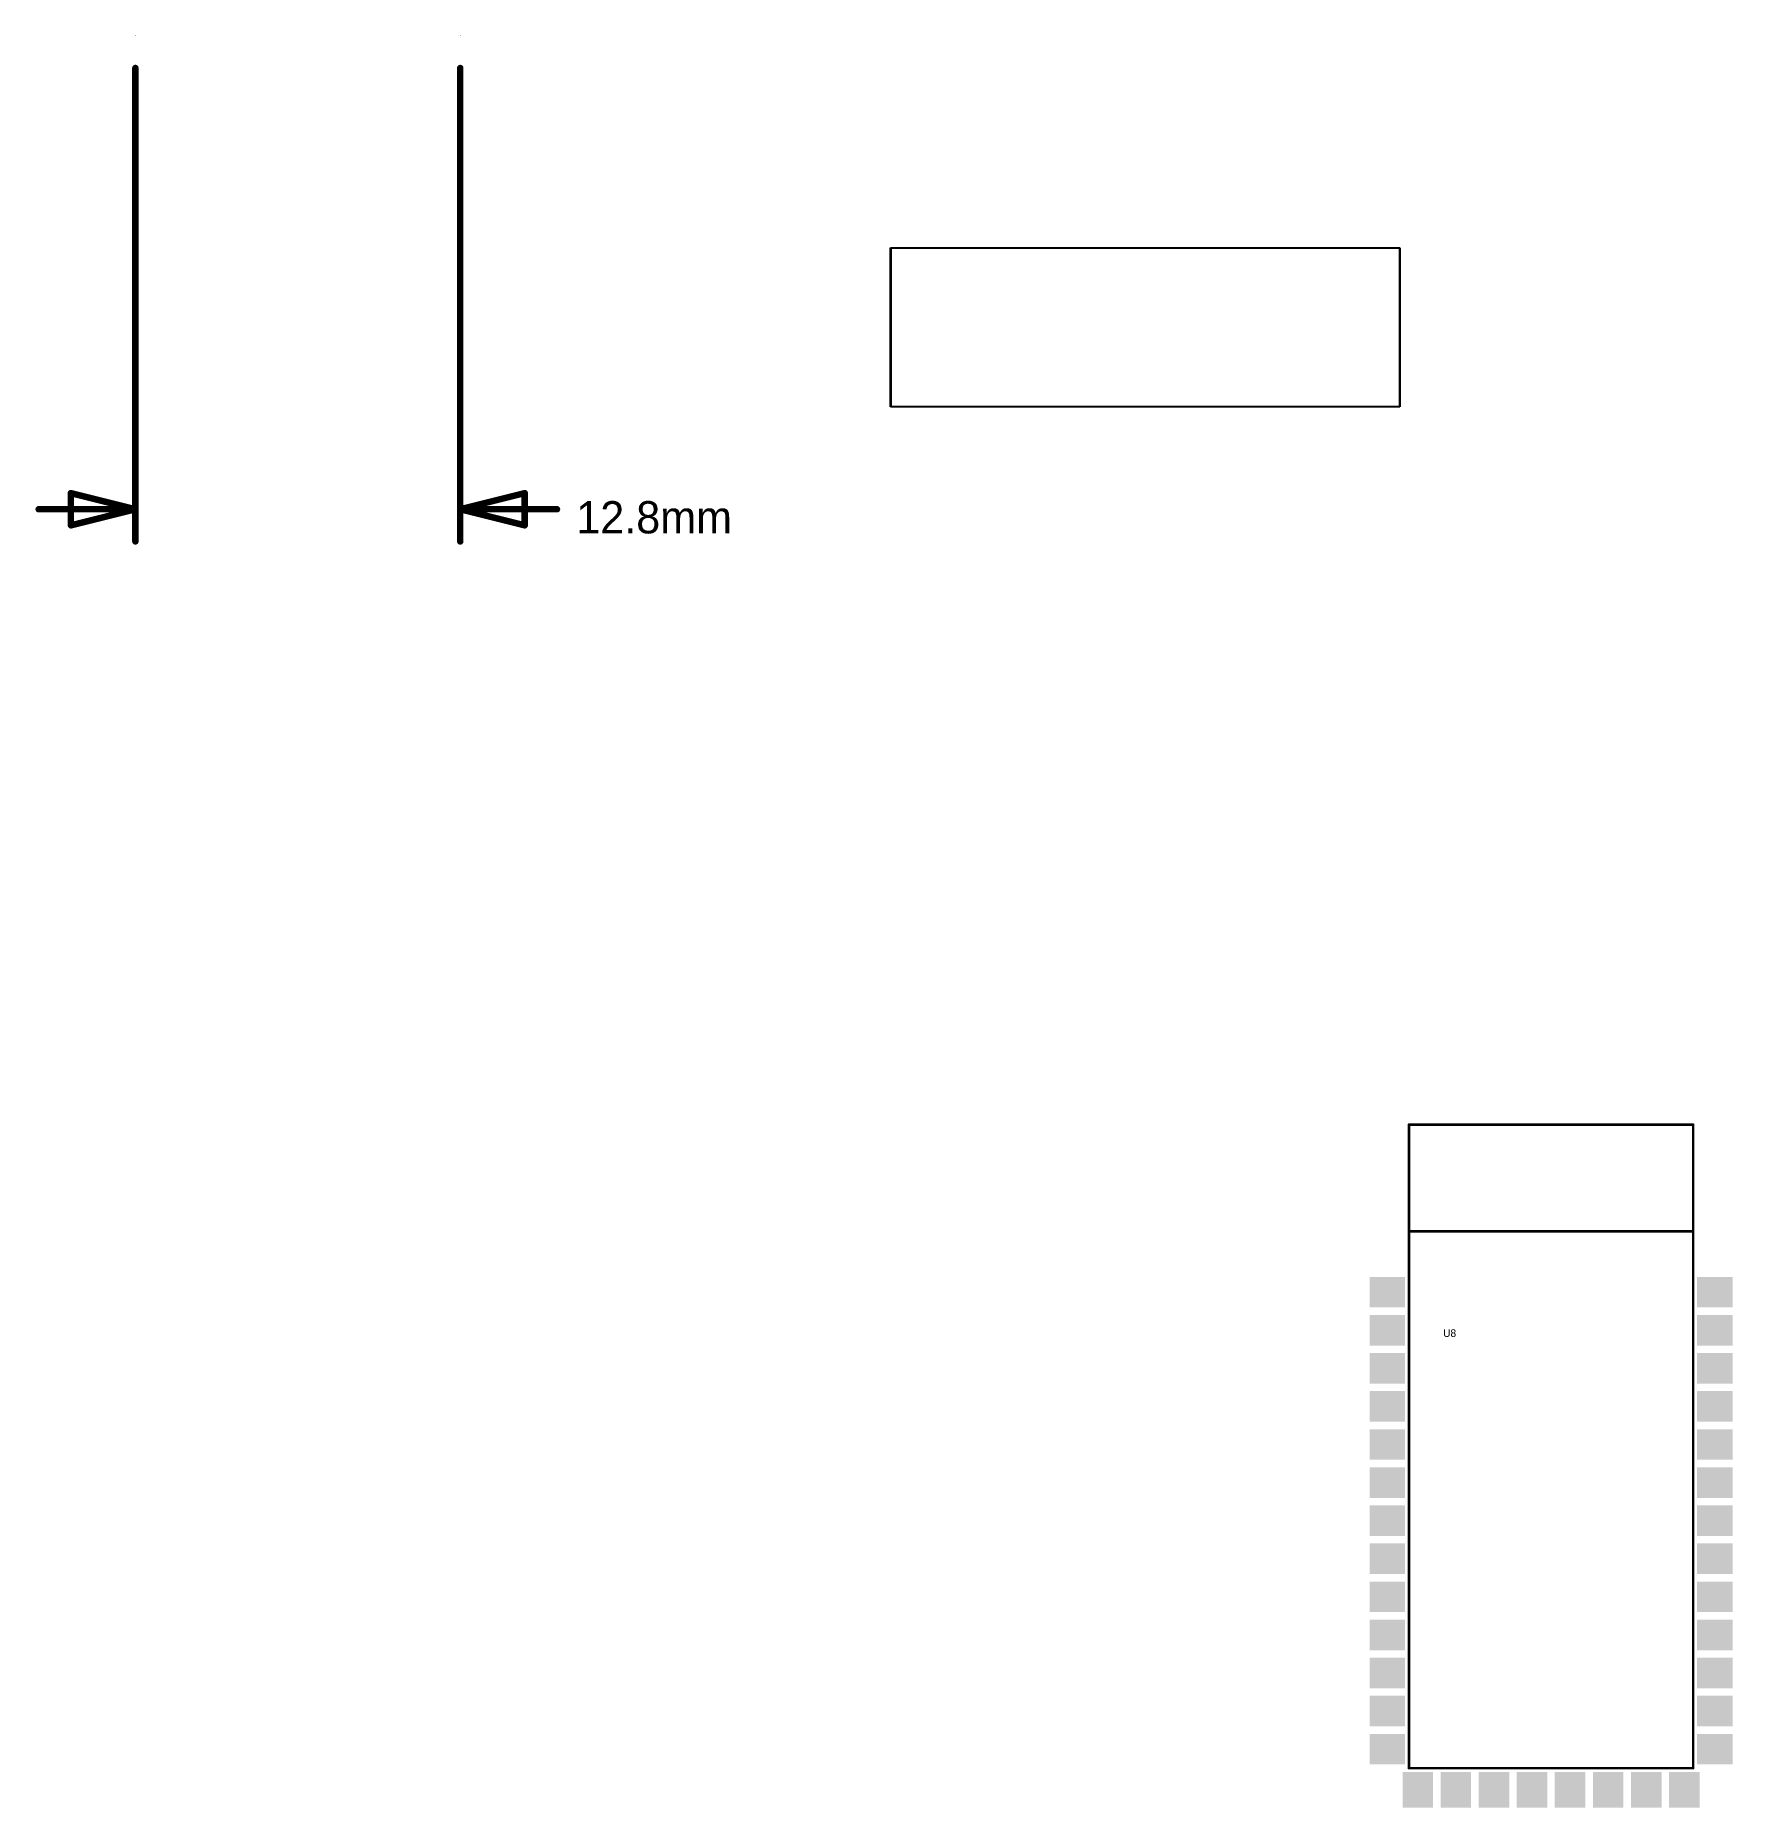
# Model space of a CAD drawing. Extents: x 730 to 796.8, y 673.5 to 743.3.
import ezdxf

# ---------------------------------------------------------------- set-up
doc = ezdxf.new("R2010")
doc.units = 0
for name, color, linetype in [('BOTTOMLAYER', 5, 'CONTINUOUS'), ('MECHANICAL24', 56, 'CONTINUOUS'), ('TOPLAYER', 1, 'CONTINUOUS'), ('TOPOVERLAY', 2, 'CONTINUOUS'), ('TOPPASTE', 8, 'CONTINUOUS'), ('TOPSOLDER', 216, 'CONTINUOUS')]:
    doc.layers.add(name, color=color, linetype=linetype)

msp = doc.modelspace()

# ---------------------------------------------------------------- linework, layer by layer
at = {"layer": 'BOTTOMLAYER'}
for p, q in [((763.645, 734.94), (763.645, 734.94)), ((763.645, 734.94), (783.715, 734.94)), ((763.645, 728.68), (763.645, 734.94)), ((783.715, 734.94), (783.715, 728.68)), ((783.715, 728.68), (763.645, 728.68))]:
    msp.add_line(p, q, dxfattribs=at)
at = {"layer": 'MECHANICAL24'}
for points, const_width in [([(733.9, 743.3), (733.901, 743.3)], 0.0254), ([(746.7, 743.3), (746.701, 743.3)], 0.0254), ([(733.9, 723.38), (733.9, 742.03)], 0.254), ([(746.7, 723.38), (746.7, 742.03)], 0.254), ([(731.36, 724.015), (731.36, 725.285)], 0.254), ([(731.36, 725.285), (733.9, 724.65)], 0.254), ([(746.7, 724.65), (749.24, 725.285)], 0.254), ([(749.24, 724.015), (749.24, 725.285)], 0.254), ([(730.09, 724.65), (733.9, 724.65)], 0.254), ([(731.36, 724.015), (733.9, 724.65)], 0.254), ([(746.7, 724.65), (750.51, 724.65)], 0.254), ([(746.7, 724.65), (749.24, 724.015)], 0.254)]:
    msp.add_lwpolyline(points, dxfattribs=dict(at, const_width=const_width))
for points, const_width in [([(733.894, 743.3, 1), (733.906, 743.3, 1)], 0.0127), ([(733.894, 743.3, 1), (733.907, 743.3, 1)], 0.0127), ([(746.694, 743.3, 1), (746.706, 743.3, 1)], 0.0127), ([(746.694, 743.3, 1), (746.707, 743.3, 1)], 0.0127), ([(733.837, 742.03, 1), (733.964, 742.03, 1)], 0.127), ([(746.637, 742.03, 1), (746.764, 742.03, 1)], 0.127), ([(731.297, 725.285, 1), (731.424, 725.285, 1)], 0.127), ([(731.297, 725.285, 1), (731.424, 725.285, 1)], 0.127), ([(749.177, 725.285, 1), (749.304, 725.285, 1)], 0.127), ([(749.177, 725.285, 1), (749.304, 725.285, 1)], 0.127), ([(730.027, 724.65, 1), (730.154, 724.65, 1)], 0.127), ([(733.837, 724.65, 1), (733.964, 724.65, 1)], 0.127), ([(733.837, 724.65, 1), (733.964, 724.65, 1)], 0.127), ([(733.837, 724.65, 1), (733.964, 724.65, 1)], 0.127), ([(746.637, 724.65, 1), (746.764, 724.65, 1)], 0.127), ([(746.637, 724.65, 1), (746.764, 724.65, 1)], 0.127), ([(746.637, 724.65, 1), (746.764, 724.65, 1)], 0.127), ([(750.447, 724.65, 1), (750.574, 724.65, 1)], 0.127), ([(731.297, 724.015, 1), (731.424, 724.015, 1)], 0.127), ([(731.297, 724.015, 1), (731.424, 724.015, 1)], 0.127), ([(749.177, 724.015, 1), (749.304, 724.015, 1)], 0.127), ([(749.177, 724.015, 1), (749.304, 724.015, 1)], 0.127), ([(733.837, 723.38, 1), (733.964, 723.38, 1)], 0.127), ([(746.637, 723.38, 1), (746.764, 723.38, 1)], 0.127)]:
    msp.add_lwpolyline(points, format="xyb", close=True, dxfattribs=dict(at, const_width=const_width))
at = {"layer": 'TOPLAYER'}
for p, q in [((763.675, 734.95), (763.675, 734.95)), ((763.675, 734.95), (783.705, 734.95)), ((763.675, 728.69), (763.675, 734.95)), ((783.705, 734.95), (783.705, 728.69)), ((783.705, 728.69), (763.675, 728.69))]:
    msp.add_line(p, q, dxfattribs=at)
for points in [[(783.825, 694.31), (782.625, 694.31), (783.825, 693.31), (782.625, 693.31)], [(796.725, 694.31), (795.525, 694.31), (796.725, 693.31), (795.525, 693.31)], [(783.825, 692.81), (782.625, 692.81), (783.825, 691.81), (782.625, 691.81)], [(796.725, 692.81), (795.525, 692.81), (796.725, 691.81), (795.525, 691.81)], [(783.825, 691.31), (782.625, 691.31), (783.825, 690.31), (782.625, 690.31)], [(796.725, 691.31), (795.525, 691.31), (796.725, 690.31), (795.525, 690.31)], [(783.825, 689.81), (782.625, 689.81), (783.825, 688.81), (782.625, 688.81)], [(796.725, 689.81), (795.525, 689.81), (796.725, 688.81), (795.525, 688.81)], [(783.825, 688.31), (782.625, 688.31), (783.825, 687.31), (782.625, 687.31)], [(796.725, 688.31), (795.525, 688.31), (796.725, 687.31), (795.525, 687.31)], [(783.825, 686.81), (782.625, 686.81), (783.825, 685.81), (782.625, 685.81)], [(796.725, 686.81), (795.525, 686.81), (796.725, 685.81), (795.525, 685.81)], [(783.825, 685.31), (782.625, 685.31), (783.825, 684.31), (782.625, 684.31)], [(796.725, 685.31), (795.525, 685.31), (796.725, 684.31), (795.525, 684.31)], [(783.825, 683.81), (782.625, 683.81), (783.825, 682.81), (782.625, 682.81)], [(796.725, 683.81), (795.525, 683.81), (796.725, 682.81), (795.525, 682.81)], [(783.825, 682.31), (782.625, 682.31), (783.825, 681.31), (782.625, 681.31)], [(796.725, 682.31), (795.525, 682.31), (796.725, 681.31), (795.525, 681.31)], [(783.825, 680.81), (782.625, 680.81), (783.825, 679.81), (782.625, 679.81)], [(796.725, 680.81), (795.525, 680.81), (796.725, 679.81), (795.525, 679.81)], [(783.825, 679.31), (782.625, 679.31), (783.825, 678.31), (782.625, 678.31)], [(796.725, 679.31), (795.525, 679.31), (796.725, 678.31), (795.525, 678.31)], [(783.825, 677.81), (782.625, 677.81), (783.825, 676.81), (782.625, 676.81)], [(796.725, 677.81), (795.525, 677.81), (796.725, 676.81), (795.525, 676.81)], [(783.825, 676.31), (782.625, 676.31), (783.825, 675.31), (782.625, 675.31)], [(796.725, 676.31), (795.525, 676.31), (796.725, 675.31), (795.525, 675.31)], [(784.925, 673.61), (784.925, 674.81), (783.925, 673.61), (783.925, 674.81)], [(786.425, 673.61), (786.425, 674.81), (785.425, 673.61), (785.425, 674.81)], [(787.925, 673.61), (787.925, 674.81), (786.925, 673.61), (786.925, 674.81)], [(789.425, 673.61), (789.425, 674.81), (788.425, 673.61), (788.425, 674.81)], [(790.925, 673.61), (790.925, 674.81), (789.925, 673.61), (789.925, 674.81)], [(792.425, 673.61), (792.425, 674.81), (791.425, 673.61), (791.425, 674.81)], [(793.925, 673.61), (793.925, 674.81), (792.925, 673.61), (792.925, 674.81)], [(795.425, 673.61), (795.425, 674.81), (794.425, 673.61), (794.425, 674.81)]]:
    msp.add_solid(points, dxfattribs=at)
at = {"layer": 'TOPOVERLAY', "const_width": 0.1}
for points in [[(784.075, 675.06), (784.075, 700.41)], [(784.075, 700.41), (795.275, 700.41)], [(795.275, 675.06), (795.275, 700.41)], [(784.075, 696.21), (795.275, 696.21)], [(784.075, 675.06), (795.275, 675.06)]]:
    msp.add_lwpolyline(points, dxfattribs=at)
at = {"layer": 'TOPOVERLAY', "const_width": 0.05}
for points in [[(784.05, 700.41, 1), (784.1, 700.41, 1)], [(784.05, 700.41, 1), (784.1, 700.41, 1)], [(795.25, 700.41, 1), (795.3, 700.41, 1)], [(795.25, 700.41, 1), (795.3, 700.41, 1)], [(784.05, 696.21, 1), (784.1, 696.21, 1)], [(795.25, 696.21, 1), (795.3, 696.21, 1)], [(784.05, 675.06, 1), (784.1, 675.06, 1)], [(784.05, 675.06, 1), (784.1, 675.06, 1)], [(795.25, 675.06, 1), (795.3, 675.06, 1)], [(795.25, 675.06, 1), (795.3, 675.06, 1)]]:
    msp.add_lwpolyline(points, format="xyb", close=True, dxfattribs=at)
at = {"layer": 'TOPPASTE'}
for points in [[(783.825, 694.31), (782.625, 694.31), (783.825, 693.31), (782.625, 693.31)], [(796.725, 694.31), (795.525, 694.31), (796.725, 693.31), (795.525, 693.31)], [(783.825, 692.81), (782.625, 692.81), (783.825, 691.81), (782.625, 691.81)], [(796.725, 692.81), (795.525, 692.81), (796.725, 691.81), (795.525, 691.81)], [(783.825, 691.31), (782.625, 691.31), (783.825, 690.31), (782.625, 690.31)], [(796.725, 691.31), (795.525, 691.31), (796.725, 690.31), (795.525, 690.31)], [(783.825, 689.81), (782.625, 689.81), (783.825, 688.81), (782.625, 688.81)], [(796.725, 689.81), (795.525, 689.81), (796.725, 688.81), (795.525, 688.81)], [(783.825, 688.31), (782.625, 688.31), (783.825, 687.31), (782.625, 687.31)], [(796.725, 688.31), (795.525, 688.31), (796.725, 687.31), (795.525, 687.31)], [(783.825, 686.81), (782.625, 686.81), (783.825, 685.81), (782.625, 685.81)], [(796.725, 686.81), (795.525, 686.81), (796.725, 685.81), (795.525, 685.81)], [(783.825, 685.31), (782.625, 685.31), (783.825, 684.31), (782.625, 684.31)], [(796.725, 685.31), (795.525, 685.31), (796.725, 684.31), (795.525, 684.31)], [(783.825, 683.81), (782.625, 683.81), (783.825, 682.81), (782.625, 682.81)], [(796.725, 683.81), (795.525, 683.81), (796.725, 682.81), (795.525, 682.81)], [(783.825, 682.31), (782.625, 682.31), (783.825, 681.31), (782.625, 681.31)], [(796.725, 682.31), (795.525, 682.31), (796.725, 681.31), (795.525, 681.31)], [(783.825, 680.81), (782.625, 680.81), (783.825, 679.81), (782.625, 679.81)], [(796.725, 680.81), (795.525, 680.81), (796.725, 679.81), (795.525, 679.81)], [(783.825, 679.31), (782.625, 679.31), (783.825, 678.31), (782.625, 678.31)], [(796.725, 679.31), (795.525, 679.31), (796.725, 678.31), (795.525, 678.31)], [(783.825, 677.81), (782.625, 677.81), (783.825, 676.81), (782.625, 676.81)], [(796.725, 677.81), (795.525, 677.81), (796.725, 676.81), (795.525, 676.81)], [(783.825, 676.31), (782.625, 676.31), (783.825, 675.31), (782.625, 675.31)], [(796.725, 676.31), (795.525, 676.31), (796.725, 675.31), (795.525, 675.31)], [(784.925, 673.61), (784.925, 674.81), (783.925, 673.61), (783.925, 674.81)], [(786.425, 673.61), (786.425, 674.81), (785.425, 673.61), (785.425, 674.81)], [(787.925, 673.61), (787.925, 674.81), (786.925, 673.61), (786.925, 674.81)], [(789.425, 673.61), (789.425, 674.81), (788.425, 673.61), (788.425, 674.81)], [(790.925, 673.61), (790.925, 674.81), (789.925, 673.61), (789.925, 674.81)], [(792.425, 673.61), (792.425, 674.81), (791.425, 673.61), (791.425, 674.81)], [(793.925, 673.61), (793.925, 674.81), (792.925, 673.61), (792.925, 674.81)], [(795.425, 673.61), (795.425, 674.81), (794.425, 673.61), (794.425, 674.81)]]:
    msp.add_solid(points, dxfattribs=at)
at = {"layer": 'TOPSOLDER'}
for points in [[(783.927, 694.412), (782.523, 694.412), (783.927, 693.208), (782.523, 693.208)], [(796.827, 694.412), (795.423, 694.412), (796.827, 693.208), (795.423, 693.208)], [(783.927, 692.912), (782.523, 692.912), (783.927, 691.708), (782.523, 691.708)], [(796.827, 692.912), (795.423, 692.912), (796.827, 691.708), (795.423, 691.708)], [(783.927, 691.412), (782.523, 691.412), (783.927, 690.208), (782.523, 690.208)], [(796.827, 691.412), (795.423, 691.412), (796.827, 690.208), (795.423, 690.208)], [(783.927, 689.912), (782.523, 689.912), (783.927, 688.708), (782.523, 688.708)], [(796.827, 689.912), (795.423, 689.912), (796.827, 688.708), (795.423, 688.708)], [(783.927, 688.412), (782.523, 688.412), (783.927, 687.208), (782.523, 687.208)], [(796.827, 688.412), (795.423, 688.412), (796.827, 687.208), (795.423, 687.208)], [(783.927, 686.912), (782.523, 686.912), (783.927, 685.708), (782.523, 685.708)], [(796.827, 686.912), (795.423, 686.912), (796.827, 685.708), (795.423, 685.708)], [(783.927, 685.412), (782.523, 685.412), (783.927, 684.208), (782.523, 684.208)], [(796.827, 685.412), (795.423, 685.412), (796.827, 684.208), (795.423, 684.208)], [(783.927, 683.912), (782.523, 683.912), (783.927, 682.708), (782.523, 682.708)], [(796.827, 683.912), (795.423, 683.912), (796.827, 682.708), (795.423, 682.708)], [(783.927, 682.412), (782.523, 682.412), (783.927, 681.208), (782.523, 681.208)], [(796.827, 682.412), (795.423, 682.412), (796.827, 681.208), (795.423, 681.208)], [(783.927, 680.912), (782.523, 680.912), (783.927, 679.708), (782.523, 679.708)], [(796.827, 680.912), (795.423, 680.912), (796.827, 679.708), (795.423, 679.708)], [(783.927, 679.412), (782.523, 679.412), (783.927, 678.208), (782.523, 678.208)], [(796.827, 679.412), (795.423, 679.412), (796.827, 678.208), (795.423, 678.208)], [(783.927, 677.912), (782.523, 677.912), (783.927, 676.708), (782.523, 676.708)], [(796.827, 677.912), (795.423, 677.912), (796.827, 676.708), (795.423, 676.708)], [(783.927, 676.412), (782.523, 676.412), (783.927, 675.208), (782.523, 675.208)], [(796.827, 676.412), (795.423, 676.412), (796.827, 675.208), (795.423, 675.208)], [(785.027, 673.508), (785.027, 674.912), (783.823, 673.508), (783.823, 674.912)], [(786.527, 673.508), (786.527, 674.912), (785.323, 673.508), (785.323, 674.912)], [(788.027, 673.508), (788.027, 674.912), (786.823, 673.508), (786.823, 674.912)], [(789.527, 673.508), (789.527, 674.912), (788.323, 673.508), (788.323, 674.912)], [(791.027, 673.508), (791.027, 674.912), (789.823, 673.508), (789.823, 674.912)], [(792.527, 673.508), (792.527, 674.912), (791.323, 673.508), (791.323, 674.912)], [(794.027, 673.508), (794.027, 674.912), (792.823, 673.508), (792.823, 674.912)], [(795.527, 673.508), (795.527, 674.912), (794.323, 673.508), (794.323, 674.912)]]:
    msp.add_solid(points, dxfattribs=at)

# ---------------------------------------------------------------- texts
at = {"layer": 'MECHANICAL24'}
msp.add_text('12.8mm', height=1.27, dxfattribs=at).set_placement((751.272, 723.698))
at = {"layer": 'TOPOVERLAY'}
msp.add_text('U8', height=0.3, rotation=360, dxfattribs=at).set_placement((785.424, 692.047))

doc.saveas('drawing.dxf')
